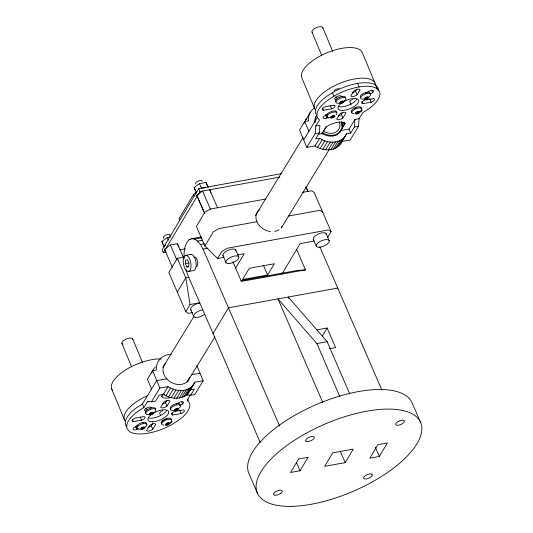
<?xml version="1.0" encoding="UTF-8"?>
<svg xmlns="http://www.w3.org/2000/svg" width="533" height="533" viewBox="0 0 533 533"><rect width="100%" height="100%" fill="white"/><g stroke="black" fill="none" stroke-linecap="round" stroke-linejoin="round"><path stroke-width="0.8" d="M342.053 125.788L342.079 124.276A14.271 11.333 31.4 0 0 341.513 121.877A14.271 11.333 31.4 0 1 337.182 133.983A14.271 11.333 31.4 0 1 321.979 132.364M306.775 147.341L315.023 145.962C319.68 148.94 325.37 150.493 330.886 149.626C339.261 148.7 342.986 140.212 346.55 133.77L350.674 133.083L354.432 127.001L354.965 119.419L359.095 118.726L362.793 112.676L368.763 108.879A33.699 13.831 -22.6 0 0 379.449 91.403L376.938 88.571A33.699 13.831 -22.6 0 0 334.931 95.6L327.995 100.011A33.699 13.831 -22.6 0 0 317.308 117.487L319.474 119.925L315.776 125.975L315.19 133.576L306.775 147.341L299.566 129.985L304.756 121.491L308.494 120.838A21.293 16.909 31.4 0 1 314.144 108.126M346.55 133.77C342.053 144.017 327.835 144.023 319.733 138.267L315.609 138.953L319.314 132.89L319.9 125.288L315.776 125.975M340.774 143.497L341.84 141.472L350.094 140.092L358.509 126.321L359.095 118.726M185.271 263.549L185.637 259.997L187.483 259.857L188.955 263.269L188.589 266.82L186.75 266.96L185.271 263.549L188.695 262.936M189.681 377.271L187.19 382.168L214.972 336.783M340.534 130.965C341.28 129.786 337.389 135.775 335.497 135.375C331.073 137.021 326.149 135.928 322.172 133.623L318.068 134.309M190.474 394.926L187.19 400.303L189.348 402.741A33.699 13.831 -22.6 0 1 178.668 420.224L171.739 424.628A33.699 13.831 -22.6 0 1 129.726 431.663L127.214 428.832A33.699 13.831 -22.6 0 1 137.894 411.356L143.87 407.558L147.568 401.502L151.439 401.815L155.563 401.129L159.274 395.06L163.398 394.367C168.741 397.798 175.55 399.35 181.72 397.431C188.915 395.486 191.114 387.591 194.918 382.174L203.173 380.795L196.897 365.691M189.148 391.902L194.918 382.174M177.736 408.964L176.829 408.798L175.497 409.371L175.071 410.117L177.309 409.71L177.736 408.964L177.456 408.298M196.717 191.993L193.519 194.558L179.081 218.677L179.734 220.176M281.864 173.571L198.722 188.589L162.065 249.844L163.338 252.782L165.783 252.342M163.338 252.782L165.043 249.937M165.896 248.511L199.995 191.527L279.878 177.096M183.798 257.093L177.322 258.265L168.821 272.476L185.77 311.652L188.416 313.357L192.493 312.624M177.296 292.064L185.797 277.853L189.035 277.267M224.047 257.346L217.571 258.512L204.859 245.999L213.367 231.788L218.943 228.597L256.939 221.728M185.77 311.652L190.041 304.516L185.797 277.853L177.322 258.265M217.571 258.512L221.841 251.376L227.418 248.185L328.481 229.923L331.126 231.635L327.708 237.345M235.379 268.552L244.274 253.688L237.798 254.861M213.06 333.551L228.457 307.827L337.742 288.087M267.606 275.015L274.348 263.742L249.291 268.272L242.548 279.545L267.606 275.015L263.369 265.221M281.937 274.029L300.146 243.594L313.904 241.109M322.165 336.29L327.115 328.022L335.59 347.609L329.427 348.722M300.026 470.779L308.087 457.301L298.64 459.006L290.572 472.485L300.026 470.779L296.401 462.404M345.217 462.617L353.279 449.139L332.739 452.85L324.67 466.328L345.217 462.617L340.274 451.198M379.316 456.455L387.378 442.976L377.93 444.689L369.869 458.16L379.316 456.455L375.359 447.32M188.029 392.861L186.763 394.94L190.674 395.246L194.338 389.19L190.214 389.876M143.617 428.439L144.07 427.699L143.204 427.506L141.425 428.805L143.617 428.439L143.117 427.239M179.261 398.031L183.965 390.329C187.889 389.656 191.64 387.564 193.852 384.193M181.72 397.431L186.423 389.73M183.985 396.499L188.689 388.797M186.004 395.246L190.707 387.544M187.736 393.707L192.44 385.999M305.289 120.558L310.479 112.063M171.093 354.232A21.293 16.909 31.4 0 0 156.376 370.035L152.638 370.688L147.448 379.19L151.539 389.037M255.46 215.559L303.17 137.454M162.785 367.464L194.025 316.375M303.657 139.839L317.575 117.067M126.821 426.507L125.741 425.287A33.699 13.831 -22.6 0 1 136.421 407.805L142.398 404.007L156.735 380.542L166.849 378.85C172.159 385.152 184.165 387.424 188.902 379.363M151.439 401.815L159.853 388.044L168.102 386.665C172.759 389.643 178.448 391.189 183.965 390.329M331.439 117.32L331.899 116.567L333.238 116.001L334.118 116.194L333.658 116.947L332.319 117.507L331.439 117.32L331.126 116.56L333.338 116.187L333.658 116.947M150.246 414.094L150.706 413.341L152.045 412.782L152.924 412.975L152.465 413.721L151.125 414.288L150.246 414.094L149.933 413.335L152.145 412.962L152.465 413.721M322.105 133.47L326.303 126.607L322.105 133.47L322.785 133.936M162.832 394.38L161.639 396.599A12.959 5.317 -22.5 0 0 171.093 397.485M161.639 396.599L163.318 393.847M315.023 145.962L319.733 138.267M163.398 394.367L168.102 386.665M342.612 102.536L343.072 101.79L342.199 101.603L340.42 102.902L342.612 102.536L342.113 101.337M317.521 147.388L322.232 139.693M165.896 395.792L170.6 388.091M320.153 148.514L324.857 140.819M168.528 396.918L173.232 389.217M338.275 115.981A3.804 1.559 -22.6 0 0 341.433 114.395L342.706 112.316M352.44 92.802A3.804 1.559 -22.6 0 0 355.604 91.216L356.877 89.138M148.174 427.326A3.804 1.559 -22.6 0 0 151.339 425.74L152.605 423.662M162.345 404.141A3.804 1.559 -22.6 0 0 165.503 402.555L166.776 400.476M322.858 149.313L327.568 141.618M171.233 397.718L175.937 390.016M342.906 117.946L345.87 113.089A3.804 1.559 -22.6 0 0 343.519 112.396A3.804 1.559 -22.6 0 0 339.688 114.122L336.716 118.979A3.804 1.559 -22.6 0 0 339.068 119.678A3.804 1.559 -22.6 0 0 342.906 117.946L341.433 114.395M357.077 94.761L360.041 89.91A3.804 1.559 -22.6 0 0 357.69 89.211A3.804 1.559 -22.6 0 0 353.852 90.943L350.887 95.8A3.804 1.559 -22.6 0 0 353.239 96.493A3.804 1.559 -22.6 0 0 357.077 94.761L355.604 91.216M152.811 429.285L155.776 424.435A3.804 1.559 -22.6 0 0 153.424 423.735A3.804 1.559 -22.6 0 0 149.586 425.467L146.622 430.324A3.804 1.559 -22.6 0 0 148.974 431.017A3.804 1.559 -22.6 0 0 152.811 429.285L151.339 425.74M166.976 406.106L169.947 401.249A3.804 1.559 -22.6 0 0 167.595 400.556A3.804 1.559 -22.6 0 0 163.758 402.288L160.786 407.139A3.804 1.559 -22.6 0 0 163.145 407.838A3.804 1.559 -22.6 0 0 166.976 406.106L165.503 402.555M325.59 149.773L330.3 142.078M173.965 398.178L178.668 390.476M341.986 125.901L344.085 122.463M328.281 149.88L332.992 142.184M176.656 398.284L181.36 390.576M341.18 129.659L344.958 123.483L344.391 122.13M344.958 123.483L340.827 130.498L349.035 129.126L354.965 119.419M281.184 228.157L329.334 149.347M339.741 132.304L341.04 130.172M330.886 149.626L335.597 141.931M333.345 149.027L338.055 141.338M335.61 148.094L340.314 140.399M167.042 424.861L166.742 424.141L168.082 423.582L168.541 422.829L168.841 423.548L168.381 424.301L166.163 424.668L166.622 423.915L168.841 423.548M337.629 146.841L342.333 139.146M367.837 97.639L366.957 97.446L365.625 98.012L365.165 98.765L366.038 98.951L367.377 98.392L367.837 97.639L367.537 96.919M339.361 145.296L344.071 137.607M188.882 391.469L189.728 390.083M203.173 380.795L194.752 394.567L190.674 395.246M356.251 113.316L358.089 112.003L358.942 112.216L357.103 113.522L356.251 113.316L355.977 112.65M357.103 113.522L356.824 112.856L358.669 111.55L358.942 112.216M201.407 236.925L191.72 238.671L189.075 239.763C184.191 244.534 183.865 252.009 184.125 258.425M204.659 213.46L196.83 195.378L202.593 191.054L210.422 209.136M210.808 193.006L209.716 189.768L217.597 207.87M172.452 267.386L164.577 249.284L170.34 244.96L177.462 243.674L178.555 246.912M195.311 190.421L194.125 187.589L199.482 183.619L206.018 182.473L208.05 187.176M196.75 191.853L196.297 192.62M163.038 244.327L161.852 241.502L167.209 237.531L170.48 236.958M165.596 244.933L164.024 246.526M327.675 114.249L324.071 116.254A3.804 1.559 -22.6 0 0 323.491 118.279A3.804 1.559 -22.6 0 0 326.876 118.099L328.315 117.293M365.558 93.195L369.882 90.79A3.804 1.559 -22.6 0 1 373.267 90.61A3.804 1.559 -22.6 0 1 372.687 92.629L370.522 93.835M137.581 425.594L133.976 427.599A3.804 1.559 -22.5 0 0 133.39 429.625A3.804 1.559 -22.5 0 0 136.781 429.445L138.22 428.639M176.183 404.134L179.788 402.135A3.804 1.559 -22.6 0 1 183.172 401.949A3.804 1.559 -22.6 0 1 182.592 403.974L180.427 405.18M185.83 255.327L184.145 256.553L183.259 259.618A8.188 3.704 79.8 0 0 187.056 271.104A8.188 3.704 79.8 0 0 190.987 264.535A8.188 3.704 79.8 0 0 185.83 255.327L190.994 254.394A8.188 3.704 79.8 0 1 195.984 262.189A8.188 3.704 79.8 0 1 193.566 270.557L188.402 271.49M190.074 254.747L190.994 254.394M265.887 198.996L210.462 209.009L204.892 212.201L196.384 226.412L204.859 245.999M302.564 192.366L311.532 190.747L314.17 192.46L331.126 231.635M288.473 216.032L320.007 210.335L322.645 212.047M189.075 239.763L190.687 239.47M191.72 238.671L194.625 239.137L201.894 237.825M194.625 239.137L197.61 241.123L202.447 240.243M197.61 241.123L200.468 244.5L204.505 243.774M179.641 249.837L185.344 248.804M200.468 244.5L203.026 249.064L207.87 248.185M186.75 266.96L188.802 266.593M240.923 280.631L296.901 270.517L305.489 269.851L296.615 249.351M305.489 269.851L241.396 281.431L232.854 261.69M190.041 304.516L199.755 302.757M316.329 329.967L327.115 328.022M322.831 402.575L277.966 298.886L316.875 343.558L327.149 341.7L349.775 393.994M205.605 187.603L201.514 188.322L199.482 183.619M333.918 105.228L325.67 106.613A3.804 1.559 -22.5 0 0 322.492 108.779A3.804 1.559 -22.5 0 0 323.438 110.251L331.693 108.872A3.804 1.552 -22.2 0 0 334.877 106.707A3.804 1.552 -22.2 0 0 333.898 105.248M373.32 98.638L365.065 100.017A3.804 1.559 -22.6 0 0 361.894 102.183A3.804 1.559 -22.6 0 0 362.84 103.655L371.095 102.276A3.804 1.552 -22.3 0 0 374.279 100.111A3.804 1.552 -22.3 0 0 373.307 98.645M354.432 127.001L358.509 126.321M315.19 133.576L319.314 132.89M191.494 374.726L200.055 373.293M147.568 401.502L148.94 401.269M186.763 394.94L188.136 394.713M133.343 421.596L141.598 420.217A3.804 1.579 -22.5 0 0 144.769 418.065A3.804 1.579 -22.5 0 0 143.83 416.566L135.569 417.952A3.804 1.559 -22.5 0 0 132.391 420.117A3.804 1.559 -22.5 0 0 133.343 421.596L132.457 419.471M172.745 415L181 413.621A3.804 1.572 -22.5 0 0 184.171 411.463A3.804 1.572 -22.5 0 0 183.232 409.97L174.971 411.356A3.804 1.559 -22.6 0 0 171.793 413.528A3.804 1.559 -22.6 0 0 172.745 415L171.859 412.875M342.433 96.926L340.567 95.7A3.804 1.559 -22.5 0 0 336.656 96.739A3.804 1.559 -22.5 0 0 334.617 99.005L335.863 99.824M335.637 97.093L336.883 97.912M151.712 407.858L150.466 407.039A3.804 1.559 -22.6 0 0 146.562 408.078A3.804 1.559 -22.6 0 0 144.516 410.35L145.762 411.17M145.536 408.438L146.782 409.257M166.849 378.85L165.656 377.544A14.271 11.333 31.4 0 1 165.377 363.566M378.47 89.997A33.699 13.831 -22.6 0 0 377.977 87.852L375.465 85.027A33.699 13.831 -22.6 0 0 333.458 92.056L326.522 96.466A33.699 13.831 -22.6 0 0 315.842 113.942M327.149 341.7L288.233 297.028L288.893 298.553M196.83 195.378L204.712 213.48M164.577 249.284L165.936 252.316M420.504 422.243L412.029 402.655A88.918 36.451 -23.4 0 0 315.596 404.873A88.918 36.451 -23.4 0 0 248.971 473.63L257.446 493.218M306.029 187.023L307.981 191.54M326.203 233.727L329.174 240.583M305.969 187.003L307.927 191.52M319.907 246.872L381.954 390.249M313.331 239.33L316.302 246.186M316.875 343.558L339.834 396.605M235.819 250.05L238.791 256.906M208.077 187.316L206.018 182.473M198.722 188.589L199.995 191.527M194.125 187.589L196.47 193.106M222.947 255.653L225.919 262.509M193.519 194.558L194.165 196.057M203.026 249.064L279.598 426M177.462 243.674L183.658 257.985M260.244 442.583L187.636 274.788L185.757 269.092M167.209 237.531L168.368 240.216M170.34 244.96L176.856 260.024M161.852 241.502L164.204 247.012M190.694 309.56L193.659 316.415A7.022 2.878 -23.4 0 0 204.332 314.49M375.012 83.155L362.3 52.554A32.76 13.445 -22.6 0 0 326.649 52.934A32.76 13.445 -22.6 0 0 301.891 77.918L314.603 108.519M371.801 90.503L372.687 92.629M369.622 98.732L371.095 102.276M367.377 98.392L367.077 97.672L365.745 98.239L366.038 98.951M357.59 83.421L359.062 86.966M361.96 101.53L362.84 103.655M357.816 111.337L358.089 112.003M358.169 112.31L358.449 112.976M322.778 27.543L332.832 51.761M356.47 111.89L356.744 112.556M351.047 104.921L349.821 101.97A3.045 1.246 -22.6 0 1 349.788 101.63M311.992 32.067L321.732 55.532M340.794 101.89L341.293 103.089M332.492 92.669L333.964 96.213M330.22 105.327L331.693 108.872M332.006 116.747L332.319 117.507M325.403 114.548L326.876 118.099M322.558 108.126L323.438 110.251M304.756 121.491L308.854 131.345M181.706 401.849L182.592 403.974M179.521 410.07L181 413.621M177.309 409.71L177.029 409.044L175.697 409.624L175.977 410.29M152.638 370.688L159.853 388.044M167.662 422.636L167.962 423.355M168.082 423.582L168.381 424.301M132.677 338.881L142.424 362.347M159.72 413.308L160.646 415.527M121.89 343.412L131.638 366.877M150.806 413.528L151.125 414.288M142.398 404.007L143.87 407.558M140.419 417.379L141.598 420.217M141.791 427.799L142.291 428.998M135.602 426.607L136.781 429.445M111.797 389.263L124.502 419.864M375.812 85.413L377.284 88.964M349.035 129.126L350.674 133.083M164.117 238.111A3.511 1.439 -23.4 0 1 166.023 234.926A3.511 1.439 -23.4 0 1 169.694 235.686M195.911 184.032A3.511 1.439 -23.4 0 1 198.283 181.02A3.511 1.439 -23.4 0 1 202.134 181.32M313.857 239.91A7.022 2.878 -23.4 0 1 318.594 233.9A7.022 2.878 -23.4 0 1 326.289 234.5M223.474 256.24A7.022 2.878 -23.4 0 1 228.211 250.23A7.022 2.878 -23.4 0 1 235.906 250.83M191.214 310.146A7.022 2.878 -23.4 0 1 192.273 306.382A7.022 2.878 -23.4 0 1 199.329 303.084M193.659 316.415A7.022 2.878 -23.4 0 1 202.293 309.94M279.045 229.636A14.271 11.306 30.9 0 1 274.642 231.415M270.524 231.529A14.271 11.306 30.9 0 1 268.385 231.142M267.686 230.949A14.271 11.306 30.9 0 1 256.633 220.942A14.271 11.306 30.9 0 1 259.897 209.296M281.99 226.312A14.271 11.306 30.9 0 1 281.204 227.571M125.728 421.63A32.76 13.445 -22.6 0 1 147.841 395.493M112.53 390.476A32.76 13.445 -22.6 0 1 124.902 370.395A32.76 13.445 -22.6 0 1 161.106 358.936M123.103 344.205A5.85 2.399 -22.6 0 1 125.615 339.268A5.85 2.399 -22.6 0 1 132.744 339.528M136.894 427.679A5.383 2.212 -22.6 0 1 141.212 422.869A5.383 2.212 -22.6 0 1 146.202 424.348M161.646 423.535A5.383 2.212 -22.6 0 1 165.317 418.978A5.383 2.212 -22.6 0 1 171.233 419.511M159.847 412.582A3.045 1.246 -22.6 0 1 161.312 411.336M162.019 410.99A3.045 1.246 -22.6 0 1 162.765 410.723M170.553 408.971A5.383 2.212 -22.6 0 1 174.871 404.161A5.383 2.212 -22.6 0 1 179.854 405.64M145.795 413.115A5.383 2.212 -22.6 0 1 149.46 408.558A5.383 2.212 -22.6 0 1 155.383 409.091M140.219 429.072A5.383 2.212 -22.6 0 1 137.554 426.58A5.383 2.212 -22.6 0 1 145.156 423.389A5.383 2.212 -22.6 0 1 145.183 426.993M163.804 425.041A5.383 2.212 -22.6 0 1 162.805 421.929A5.383 2.212 -22.6 0 1 170.234 419.271A5.383 2.212 -22.6 0 1 169.94 422.849M149.087 414.427A5.383 2.212 -22.6 0 1 146.215 412.182A5.383 2.212 -22.6 0 1 153.297 408.751A5.383 2.212 -22.6 0 1 154.936 411.589M178.841 408.285A5.383 2.212 -22.6 0 0 180.547 405.493L178.462 404.674A5.383 2.212 -22.6 0 0 174.691 405.553L173.438 406.159A5.383 2.212 -22.6 0 0 171.733 410.39L172.712 410.477A5.383 2.212 -22.6 0 0 173.878 410.363M172.046 421.223A3.804 1.559 -22.6 0 1 169.347 423.822M162.572 421.363A3.804 1.559 -22.6 0 1 163.285 420.57M164.404 419.811A3.804 1.559 -22.6 0 1 165.057 419.478M165.75 419.198A3.804 1.559 -22.6 0 1 166.443 418.985M142.604 422.975A3.804 1.559 -22.6 0 1 143.277 422.829M187.876 399.197A33.699 13.831 -22.6 0 1 188.289 400.589M164.384 394.587A12.959 5.317 -22.5 0 1 162.965 394.453M166.609 410.603A11.113 4.564 -22.6 0 1 148.86 418.052M151.718 373.027A21.293 16.909 31.4 0 1 154.204 368.303M154.597 367.85A21.293 16.909 31.4 0 1 155.429 366.984M339.388 122.064A11.933 9.474 31.4 0 1 336.23 131.951A11.933 9.474 31.4 0 1 324.124 131.518M315.17 122.09A14.271 11.333 31.4 0 1 316.995 114.908M315.336 109.731A32.76 13.445 -22.6 0 1 340.154 83.208A32.76 13.445 -22.6 0 1 375.492 85.233M312.425 32.56A5.85 2.399 -22.6 0 1 316.409 27.609A5.85 2.399 -22.6 0 1 322.845 28.182M335.89 101.77A5.383 2.212 -22.6 0 1 339.561 97.213A5.383 2.212 -22.6 0 1 345.477 97.746M360.648 97.626A5.383 2.212 -22.6 0 1 364.312 93.068A5.383 2.212 -22.6 0 1 370.235 93.601M334.091 90.817A3.045 1.246 -22.6 0 1 334.931 89.964M335.557 89.571A3.045 1.246 -22.6 0 1 338.948 88.778M351.747 112.19A5.383 2.212 -22.6 0 1 356.071 107.38A5.383 2.212 -22.6 0 1 361.054 108.865M349.941 101.237A3.045 1.246 -22.6 0 1 351.414 99.991M352.12 99.644A3.045 1.246 -22.6 0 1 352.859 99.378M327.702 116.614A5.383 2.212 -22.6 0 1 330.014 112.07A5.383 2.212 -22.6 0 1 336.576 112.31M339.221 103.162A5.383 2.212 -22.6 0 1 336.55 100.67A5.383 2.212 -22.6 0 1 344.151 97.479A5.383 2.212 -22.6 0 1 344.185 101.083M363.979 99.025A5.383 2.212 -22.6 0 1 361.307 96.526A5.383 2.212 -22.6 0 1 368.909 93.335A5.383 2.212 -22.6 0 1 368.936 96.939M330.287 117.653A5.383 2.212 -22.6 0 1 327.415 115.408A5.383 2.212 -22.6 0 1 334.497 111.97A5.383 2.212 -22.6 0 1 336.13 114.815M360.035 111.504A5.383 2.212 -22.6 0 0 361.74 108.712L361.341 108.259A5.383 2.212 -22.6 0 0 357.203 108.306L355.884 108.772A5.383 2.212 -22.6 0 0 352.22 113.329L352.933 113.609A5.383 2.212 -22.6 0 0 353.905 113.696M326.369 126.754A12.959 5.317 -22.6 0 1 345.024 123.636M362.14 109.885A3.804 1.559 -22.6 0 1 358.756 112.763M354.498 108.466A3.804 1.559 -22.5 0 1 355.151 108.139M355.844 107.859A3.804 1.559 -22.5 0 1 356.544 107.639M356.704 99.258A11.113 4.564 -22.6 0 1 338.955 106.707M303.837 123.823A21.293 16.909 31.4 0 1 307.121 118.206M315.19 122.117A14.271 11.333 31.4 0 1 316.202 116.187M194.012 257.286A4.917 2.219 79.8 0 1 197.437 261.123A4.917 2.219 79.8 0 1 196.104 266.773M280.704 493.305L279.745 493.931A4.677 1.919 -23.4 0 1 273.935 494.977A4.677 1.919 -23.4 0 1 276.007 491.513L277.093 490.973A4.677 1.919 -23.4 0 1 281.817 490.467A4.677 1.919 -23.4 0 1 280.704 493.305M398.204 421.536L397.252 422.163A4.677 1.919 -23.4 0 0 396.132 425.001A4.677 1.919 -23.4 0 0 400.863 424.495L401.942 423.948A4.677 1.919 -23.4 0 0 404.014 420.484A4.677 1.919 -23.4 0 0 398.204 421.536M306.695 441.504L306.075 441.271A4.677 1.919 -23.4 0 1 308.147 437.8A4.677 1.919 -23.4 0 1 313.957 436.754L314.31 437.14A4.677 1.919 -23.4 0 1 311.885 440.218A4.677 1.919 -23.4 0 1 306.695 441.504M371.874 474.197L371.261 473.957A4.677 1.919 -23.4 0 0 366.064 475.243A4.677 1.919 -23.4 0 0 363.646 478.321L363.992 478.707A4.677 1.919 -23.4 0 0 369.802 477.661A4.677 1.919 -23.4 0 0 371.874 474.197M319.014 247.219A7.022 2.878 -23.4 0 0 329.261 241.356A7.022 2.878 -23.4 0 0 319.933 241.569A7.022 2.878 -23.4 0 0 319.014 247.219M228.63 263.549A7.022 2.878 -23.4 0 0 238.871 257.686A7.022 2.878 -23.4 0 0 229.55 257.899A7.022 2.878 -23.4 0 0 228.63 263.549M150.333 414.794A2.339 0.959 -22.6 0 0 153.77 412.888A2.339 0.959 -22.6 0 0 150.652 412.922A2.339 0.959 -22.6 0 0 150.333 414.794M175.15 410.803A2.339 0.959 -22.6 0 0 178.588 408.898A2.339 0.959 -22.6 0 0 175.47 408.931A2.339 0.959 -22.6 0 0 175.15 410.803M166.249 425.367A2.339 0.959 -22.6 0 0 169.687 423.462A2.339 0.959 -22.6 0 0 166.569 423.495A2.339 0.959 -22.6 0 0 166.249 425.367M141.498 429.511A2.339 0.959 -22.6 0 0 144.929 427.606A2.339 0.959 -22.6 0 0 141.811 427.639A2.339 0.959 -22.6 0 0 141.498 429.511M152.345 421.783A11.113 4.564 -22.6 0 0 168.661 412.709A11.113 4.564 -22.6 0 0 153.844 412.868A11.113 4.564 -22.6 0 0 152.345 421.783M331.526 118.02A2.339 0.959 -22.6 0 0 334.964 116.107A2.339 0.959 -22.6 0 0 331.846 116.141A2.339 0.959 -22.6 0 0 331.526 118.02M356.35 114.029A2.339 0.959 -22.6 0 0 359.782 112.117A2.339 0.959 -22.6 0 0 356.664 112.15A2.339 0.959 -22.6 0 0 356.35 114.029M365.252 99.464A2.339 0.959 -22.6 0 0 368.683 97.552A2.339 0.959 -22.6 0 0 365.565 97.586A2.339 0.959 -22.6 0 0 365.252 99.464M340.494 103.609A2.339 0.959 -22.6 0 0 343.932 101.696A2.339 0.959 -22.6 0 0 340.814 101.73A2.339 0.959 -22.6 0 0 340.494 103.609M342.439 110.438A11.113 4.564 -22.6 0 0 358.756 101.37A11.113 4.564 -22.6 0 0 343.945 101.53A11.113 4.564 -22.6 0 0 342.439 110.438M291.864 506.35A88.918 36.451 -23.4 0 0 421.583 432.063A88.918 36.451 -23.4 0 0 303.477 434.781A88.918 36.451 -23.4 0 0 291.864 506.35"/></g></svg>
